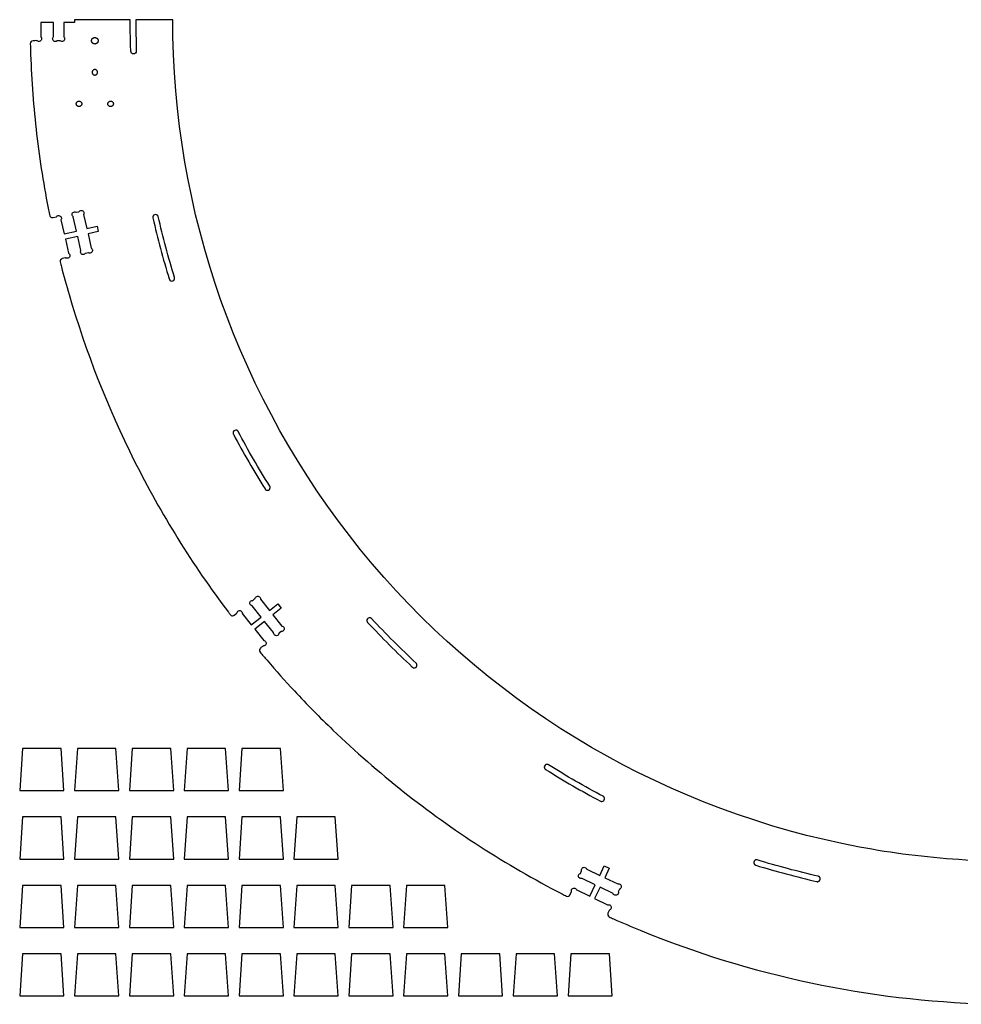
# Model space of a CAD drawing. Extents: x 1.2 to 94.3, y 0.6 to 47.4.
# Drawn here: x 1.22 to 45.93, y 0.61 to 47.39 of the extents above; entities that cross this region are included whole.
import ezdxf

# ---------------------------------------------------------------- set-up
doc = ezdxf.new("R2010")
doc.units = 0
doc.layers.add('THRUCUT_ENDWALL', color=18, linetype='CONTINUOUS')
doc.layers.add('THRUCUT_RIB_WEDGES_TAB_AND', color=3, linetype='CONTINUOUS')

msp = doc.modelspace()

# ---------------------------------------------------------------- linework, layer by layer
at = {"layer": 'THRUCUT_ENDWALL'}
for points in [[(85.786, 45.893, 0), (85.786, 45.143, 0.000001), (85.786, 44.393)], [(48.487, 7.393, -0.014992), (45.817, 7.487, -0.030188), (41.103, 8.081, -0.172311), (17.96, 21.546, -0.172309), (8.495, 46.593, -0.003765), (8.49, 46.993, 0.001255), (8.487, 47.393), (6.728, 47.393, 0.003936), (6.731, 47.09, 0.000999), (6.755, 45.896, -0.420627), (6.628, 45.766, -0.404519), (6.493, 45.896, -0.00387), (6.474, 46.649, -0.00391), (6.467, 47.393), (3.821, 47.393), (3.821, 47.263), (3.321, 47.263), (3.321, 46.577, 0.08601), (3.332, 46.559, -0.186349), (3.359, 46.482, -0.284949), (3.284, 46.367, -0.285005), (3.148, 46.384, -0.066648), (3.143, 46.389, 0.145329), (3.138, 46.393), (3.005, 46.393, 0.08601), (2.988, 46.383, -0.186349), (2.91, 46.355, -0.284949), (2.796, 46.431, -0.285005), (2.812, 46.567, -0.066648), (2.817, 46.572, 0.145329), (2.821, 46.577), (2.821, 47.263), (2.221, 47.263), (2.221, 46.577, 0.08601), (2.232, 46.559, -0.186349), (2.259, 46.482, -0.284949), (2.184, 46.367, -0.285005), (2.048, 46.384, 0.174516), (2.01, 46.397, 0.005599), (1.851, 46.393, 0.412012), (1.721, 46.254, 0.001671), (1.737, 45.746, 0.020299), (2.024, 41.962, 0.020298), (2.617, 38.213, 0.02116), (2.651, 38.075, 0.313507), (2.76, 37.987, 0.03767), (2.776, 37.987, 0.027959), (2.798, 37.99), (2.96, 38.027, 0.08601), (2.975, 38.041, -0.186349), (3.044, 38.085, -0.284949), (3.173, 38.037, -0.285005), (3.187, 37.901, -0.066648), (3.183, 37.895, 0.145329), (3.18, 37.889), (3.333, 37.22), (3.918, 37.353), (3.765, 38.022, 0.086009), (3.751, 38.037, -0.186349), (3.707, 38.106, -0.284949), (3.755, 38.235, -0.285005), (3.892, 38.249, -0.066647), (3.897, 38.245, 0.145328), (3.904, 38.242), (4.033, 38.272, 0.086011), (4.047, 38.286, -0.186349), (4.117, 38.33, -0.284949), (4.245, 38.282, -0.285005), (4.259, 38.145, -0.066648), (4.256, 38.14, 0.14533), (4.253, 38.133), (4.405, 37.465), (4.893, 37.576), (4.951, 37.322), (4.463, 37.211), (4.616, 36.542, 0.08601), (4.63, 36.527, -0.186349), (4.674, 36.458, -0.284949), (4.626, 36.329, -0.285005), (4.49, 36.315, -0.066648), (4.484, 36.319, 0.145329), (4.478, 36.322), (4.349, 36.292, 0.08601), (4.334, 36.278, -0.186349), (4.264, 36.234, -0.284949), (4.136, 36.282, -0.285005), (4.122, 36.419, -0.066648), (4.126, 36.425, 0.145329), (4.128, 36.431), (3.976, 37.1), (3.391, 36.966), (3.544, 36.297, 0.08601), (3.558, 36.282, -0.186349), (3.602, 36.213, -0.284949), (3.554, 36.084, -0.285005), (3.417, 36.07, 0.171732), (3.381, 36.075, 0.008389), (3.243, 36.04, 0.18948), (3.163, 35.981, 0.192815), (3.145, 35.885, 0.014923), (3.199, 35.655, 0.005581), (3.567, 34.334, 0.045401), (6.663, 26.44, 0.04541), (11.131, 19.236, 0.01329), (11.228, 19.114, 0.32188), (11.369, 19.078, 0.03767), (11.384, 19.085, 0.028141), (11.403, 19.098), (11.533, 19.201, 0.08601), (11.54, 19.22, -0.186349), (11.583, 19.29, -0.284949), (11.72, 19.303, -0.285005), (11.792, 19.186, -0.066648), (11.791, 19.179, 0.145329), (11.791, 19.172), (12.219, 18.636), (12.688, 19.01), (12.26, 19.546, 0.079592), (12.238, 19.555, -0.210465), (12.163, 19.609, -0.269976), (12.162, 19.741, -0.269963), (12.276, 19.805, -0.065723), (12.283, 19.804, 0.145462), (12.289, 19.805), (12.393, 19.887, 0.086011), (12.4, 19.906, -0.186349), (12.443, 19.976, -0.284949), (12.58, 19.988, -0.285005), (12.652, 19.872, -0.066648), (12.651, 19.865, 0.14533), (12.651, 19.858), (13.079, 19.321), (13.47, 19.633), (13.632, 19.43), (13.241, 19.118), (13.669, 18.582, 0.08601), (13.688, 18.574, -0.186349), (13.758, 18.531, -0.284949), (13.77, 18.394, -0.285005), (13.653, 18.323, -0.066648), (13.647, 18.323, 0.145329), (13.64, 18.323), (13.536, 18.241, 0.08601), (13.529, 18.222, -0.186349), (13.486, 18.152, -0.284949), (13.349, 18.139, -0.285005), (13.277, 18.256, -0.066648), (13.278, 18.263, 0.145329), (13.278, 18.27), (12.85, 18.806), (12.381, 18.432), (12.809, 17.896, 0.08601), (12.828, 17.889, -0.186349), (12.898, 17.845, -0.284949), (12.91, 17.709, -0.285005), (12.793, 17.637, 0.171843), (12.759, 17.625, 0.008145), (12.65, 17.534, 0.412159), (12.634, 17.343, 0.001604), (12.964, 16.956, 0.01043), (14.264, 15.501, 0.013945), (16.095, 13.643, 0.023705), (19.436, 10.728, 0.048124), (26.977, 5.853, 0.006591), (27.185, 5.749, 0.199692), (27.278, 5.743, 0.098491), (27.319, 5.768, 0.089268), (27.352, 5.81), (27.424, 5.959, 0.08601), (27.422, 5.98, -0.186349), (27.431, 6.062, -0.284949), (27.549, 6.132, -0.285005), (27.664, 6.058, -0.066648), (27.667, 6.051, 0.145329), (27.67, 6.045), (28.288, 5.748), (28.548, 6.288), (27.93, 6.586, 0.086009), (27.909, 6.584, -0.186349), (27.828, 6.593, -0.284949), (27.757, 6.711, -0.285005), (27.831, 6.826, -0.066647), (27.838, 6.828, 0.145328), (27.844, 6.831), (27.901, 6.95, 0.086011), (27.9, 6.971, -0.186349), (27.908, 7.053, -0.284949), (28.026, 7.123, -0.285005), (28.142, 7.049, -0.066648), (28.144, 7.042, 0.14533), (28.147, 7.036), (28.765, 6.739), (28.982, 7.189), (29.216, 7.076), (28.999, 6.626), (29.618, 6.328, 0.08601), (29.638, 6.33, -0.186349), (29.72, 6.321, -0.284949), (29.79, 6.203, -0.285005), (29.716, 6.088, -0.066648), (29.71, 6.086, 0.145329), (29.703, 6.083), (29.646, 5.963, 0.08601), (29.648, 5.943, -0.186349), (29.639, 5.861, -0.284949), (29.521, 5.791, -0.285005), (29.406, 5.865, -0.066648), (29.404, 5.871, 0.145329), (29.401, 5.878), (28.782, 6.175), (28.522, 5.635), (29.14, 5.337, 0.08601), (29.161, 5.339, -0.186349), (29.242, 5.33, -0.284949), (29.313, 5.212, -0.285005), (29.239, 5.097, 0.171732), (29.213, 5.071, 0.008389), (29.154, 4.942, 0.18948), (29.15, 4.842, 0.192809), (29.215, 4.768, 0.014903), (29.426, 4.668, 0.005552), (30.683, 4.135, 0.045436), (38.786, 1.631, 0.045435), (47.209, 0.632, 0.017754)]]:
    msp.add_lwpolyline(points, format="xyb", dxfattribs=at)
for points in [[(4.788, 46.548), (4.79, 46.548), (4.791, 46.548), (4.793, 46.548), (4.795, 46.548), (4.797, 46.548), (4.798, 46.548), (4.8, 46.548), (4.802, 46.548), (4.804, 46.548), (4.806, 46.547), (4.807, 46.547), (4.809, 46.547), (4.811, 46.547), (4.813, 46.546), (4.814, 46.546), (4.816, 46.546), (4.818, 46.545), (4.82, 46.545), (4.822, 46.545), (4.823, 46.544), (4.825, 46.544), (4.827, 46.543), (4.829, 46.543), (4.831, 46.542), (4.832, 46.542), (4.834, 46.541), (4.836, 46.541), (4.838, 46.54), (4.84, 46.539), (4.842, 46.539), (4.843, 46.538), (4.845, 46.537), (4.847, 46.537), (4.849, 46.536), (4.85, 46.535), (4.852, 46.534), (4.854, 46.534), (4.855, 46.533), (4.856, 46.533), (4.857, 46.532), (4.857, 46.532), (4.858, 46.531), (4.859, 46.531), (4.86, 46.531), (4.861, 46.53), (4.862, 46.53), (4.863, 46.529), (4.864, 46.529), (4.864, 46.528), (4.865, 46.528), (4.866, 46.527), (4.867, 46.527), (4.868, 46.526), (4.869, 46.526), (4.87, 46.525), (4.87, 46.525), (4.871, 46.524), (4.872, 46.524), (4.873, 46.523), (4.874, 46.522), (4.875, 46.522), (4.875, 46.521), (4.876, 46.521), (4.877, 46.52), (4.878, 46.52), (4.879, 46.519), (4.879, 46.519), (4.88, 46.518), (4.881, 46.517), (4.882, 46.517), (4.883, 46.516), (4.883, 46.516), (4.884, 46.515), (4.885, 46.514), (4.886, 46.514), (4.887, 46.513), (4.887, 46.512), (4.888, 46.512), (4.889, 46.511), (4.89, 46.51), (4.89, 46.51), (4.891, 46.509), (4.892, 46.508), (4.893, 46.508), (4.893, 46.507), (4.894, 46.506), (4.895, 46.506), (4.895, 46.505), (4.896, 46.504), (4.897, 46.504), (4.898, 46.503), (4.898, 46.502), (4.899, 46.501), (4.9, 46.501), (4.9, 46.5), (4.901, 46.499), (4.902, 46.499), (4.902, 46.498), (4.903, 46.497), (4.904, 46.496), (4.904, 46.496), (4.905, 46.495), (4.906, 46.494), (4.906, 46.493), (4.907, 46.493), (4.908, 46.492), (4.908, 46.491), (4.909, 46.49), (4.91, 46.489), (4.91, 46.489), (4.911, 46.488), (4.911, 46.487), (4.912, 46.486), (4.913, 46.485), (4.913, 46.485), (4.914, 46.484), (4.914, 46.483), (4.915, 46.482), (4.916, 46.481), (4.916, 46.481), (4.917, 46.48), (4.917, 46.479), (4.918, 46.478), (4.918, 46.477), (4.919, 46.476), (4.919, 46.476), (4.92, 46.475), (4.92, 46.474), (4.921, 46.473), (4.921, 46.472), (4.922, 46.471), (4.922, 46.471), (4.923, 46.47), (4.923, 46.469), (4.924, 46.468), (4.924, 46.467), (4.925, 46.466), (4.925, 46.465), (4.926, 46.464), (4.926, 46.464), (4.927, 46.463), (4.927, 46.462), (4.927, 46.461), (4.928, 46.46), (4.928, 46.459), (4.929, 46.457), (4.93, 46.456), (4.931, 46.454), (4.931, 46.452), (4.932, 46.45), (4.933, 46.449), (4.934, 46.447), (4.934, 46.445), (4.935, 46.443), (4.935, 46.441), (4.936, 46.44), (4.937, 46.438), (4.937, 46.436), (4.938, 46.434), (4.938, 46.432), (4.938, 46.431), (4.939, 46.429), (4.939, 46.427), (4.94, 46.425), (4.94, 46.423), (4.94, 46.422), (4.941, 46.42), (4.941, 46.418), (4.941, 46.416), (4.942, 46.414), (4.942, 46.413), (4.942, 46.411), (4.942, 46.409), (4.942, 46.407), (4.943, 46.405), (4.943, 46.404), (4.943, 46.402), (4.943, 46.4), (4.943, 46.398), (4.943, 46.397), (4.943, 46.395), (4.943, 46.393), (4.943, 46.392), (4.943, 46.39), (4.943, 46.388), (4.943, 46.386), (4.943, 46.385), (4.943, 46.383), (4.943, 46.381), (4.942, 46.379), (4.942, 46.378), (4.942, 46.376), (4.942, 46.374), (4.942, 46.372), (4.941, 46.37), (4.941, 46.369), (4.941, 46.367), (4.94, 46.365), (4.94, 46.363), (4.94, 46.361), (4.939, 46.36), (4.939, 46.358), (4.938, 46.356), (4.938, 46.354), (4.938, 46.352), (4.937, 46.351), (4.937, 46.349), (4.936, 46.347), (4.935, 46.345), (4.935, 46.343), (4.934, 46.342), (4.934, 46.34), (4.933, 46.338), (4.932, 46.336), (4.931, 46.334), (4.931, 46.333), (4.93, 46.331), (4.929, 46.329), (4.928, 46.327), (4.928, 46.326), (4.927, 46.326), (4.927, 46.325), (4.927, 46.324), (4.926, 46.323), (4.926, 46.322), (4.925, 46.321), (4.925, 46.32), (4.924, 46.32), (4.924, 46.319), (4.923, 46.318), (4.923, 46.317), (4.922, 46.316), (4.922, 46.315), (4.921, 46.314), (4.921, 46.314), (4.92, 46.313), (4.92, 46.312), (4.919, 46.311), (4.919, 46.31), (4.918, 46.309), (4.918, 46.308), (4.917, 46.308), (4.917, 46.307), (4.916, 46.306), (4.916, 46.305), (4.915, 46.304), (4.914, 46.304), (4.914, 46.303), (4.913, 46.302), (4.913, 46.301), (4.912, 46.3), (4.911, 46.3), (4.911, 46.299), (4.91, 46.298), (4.91, 46.297), (4.909, 46.296), (4.908, 46.296), (4.908, 46.295), (4.907, 46.294), (4.906, 46.293), (4.906, 46.293), (4.905, 46.292), (4.904, 46.291), (4.904, 46.29), (4.903, 46.29), (4.902, 46.289), (4.902, 46.288), (4.901, 46.287), (4.9, 46.287), (4.9, 46.286), (4.899, 46.285), (4.898, 46.284), (4.898, 46.284), (4.897, 46.283), (4.896, 46.282), (4.895, 46.282), (4.895, 46.281), (4.894, 46.28), (4.893, 46.28), (4.893, 46.279), (4.892, 46.278), (4.891, 46.278), (4.89, 46.277), (4.89, 46.276), (4.889, 46.276), (4.888, 46.275), (4.887, 46.274), (4.887, 46.274), (4.886, 46.273), (4.885, 46.272), (4.884, 46.272), (4.883, 46.271), (4.883, 46.27), (4.882, 46.27), (4.881, 46.269), (4.88, 46.269), (4.879, 46.268), (4.879, 46.268), (4.878, 46.267), (4.877, 46.266), (4.876, 46.266), (4.875, 46.265), (4.875, 46.265), (4.874, 46.264), (4.873, 46.264), (4.872, 46.263), (4.871, 46.262), (4.87, 46.262), (4.87, 46.261), (4.869, 46.261), (4.868, 46.26), (4.867, 46.26), (4.866, 46.259), (4.865, 46.259), (4.864, 46.258), (4.864, 46.258), (4.863, 46.257), (4.862, 46.257), (4.861, 46.257), (4.86, 46.256), (4.859, 46.256), (4.858, 46.255), (4.857, 46.255), (4.857, 46.254), (4.856, 46.254), (4.855, 46.253), (4.854, 46.253), (4.852, 46.252), (4.85, 46.251), (4.849, 46.251), (4.847, 46.25), (4.845, 46.249), (4.843, 46.248), (4.842, 46.248), (4.84, 46.247), (4.838, 46.247), (4.836, 46.246), (4.834, 46.245), (4.832, 46.245), (4.831, 46.244), (4.829, 46.244), (4.827, 46.243), (4.825, 46.243), (4.823, 46.242), (4.822, 46.242), (4.82, 46.242), (4.818, 46.241), (4.816, 46.241), (4.814, 46.241), (4.813, 46.24), (4.811, 46.24), (4.809, 46.24), (4.807, 46.239), (4.806, 46.239), (4.804, 46.239), (4.802, 46.239), (4.8, 46.239), (4.798, 46.239), (4.797, 46.239), (4.795, 46.238), (4.793, 46.238), (4.791, 46.238), (4.79, 46.238), (4.788, 46.238), (4.786, 46.238), (4.785, 46.238), (4.783, 46.238), (4.781, 46.238), (4.779, 46.239), (4.778, 46.239), (4.776, 46.239), (4.774, 46.239), (4.772, 46.239), (4.771, 46.239), (4.769, 46.239), (4.767, 46.24), (4.765, 46.24), (4.763, 46.24), (4.762, 46.241), (4.76, 46.241), (4.758, 46.241), (4.756, 46.242), (4.754, 46.242), (4.753, 46.242), (4.751, 46.243), (4.749, 46.243), (4.747, 46.244), (4.745, 46.244), (4.744, 46.245), (4.742, 46.245), (4.74, 46.246), (4.738, 46.247), (4.736, 46.247), (4.735, 46.248), (4.733, 46.248), (4.731, 46.249), (4.729, 46.25), (4.727, 46.251), (4.726, 46.251), (4.724, 46.252), (4.722, 46.253), (4.721, 46.253), (4.72, 46.254), (4.719, 46.254), (4.719, 46.255), (4.718, 46.255), (4.717, 46.256), (4.716, 46.256), (4.715, 46.257), (4.714, 46.257), (4.713, 46.257), (4.713, 46.258), (4.712, 46.258), (4.711, 46.259), (4.71, 46.259), (4.709, 46.26), (4.708, 46.26), (4.707, 46.261), (4.707, 46.261), (4.706, 46.262), (4.705, 46.262), (4.704, 46.263), (4.703, 46.264), (4.702, 46.264), (4.702, 46.265), (4.701, 46.265), (4.7, 46.266), (4.699, 46.266), (4.698, 46.267), (4.697, 46.268), (4.697, 46.268), (4.696, 46.269), (4.695, 46.269), (4.694, 46.27), (4.693, 46.27), (4.693, 46.271), (4.692, 46.272), (4.691, 46.272), (4.69, 46.273), (4.69, 46.274), (4.689, 46.274), (4.688, 46.275), (4.687, 46.276), (4.686, 46.276), (4.686, 46.277), (4.685, 46.278), (4.684, 46.278), (4.684, 46.279), (4.683, 46.28), (4.682, 46.28), (4.681, 46.281), (4.681, 46.282), (4.68, 46.282), (4.679, 46.283), (4.678, 46.284), (4.678, 46.284), (4.677, 46.285), (4.676, 46.286), (4.676, 46.287), (4.675, 46.287), (4.674, 46.288), (4.674, 46.289), (4.673, 46.29), (4.672, 46.29), (4.672, 46.291), (4.671, 46.292), (4.67, 46.293), (4.67, 46.293), (4.669, 46.294), (4.668, 46.295), (4.668, 46.296), (4.667, 46.296), (4.666, 46.297), (4.666, 46.298), (4.665, 46.299), (4.665, 46.3), (4.664, 46.3), (4.663, 46.301), (4.663, 46.302), (4.662, 46.303), (4.662, 46.304), (4.661, 46.304), (4.661, 46.305), (4.66, 46.306), (4.659, 46.307), (4.659, 46.308), (4.658, 46.308), (4.658, 46.309), (4.657, 46.31), (4.657, 46.311), (4.656, 46.312), (4.656, 46.313), (4.655, 46.314), (4.655, 46.314), (4.654, 46.315), (4.654, 46.316), (4.653, 46.317), (4.653, 46.318), (4.652, 46.319), (4.652, 46.32), (4.651, 46.32), (4.651, 46.321), (4.65, 46.322), (4.65, 46.323), (4.649, 46.324), (4.649, 46.325), (4.649, 46.326), (4.648, 46.326), (4.648, 46.327), (4.647, 46.329), (4.646, 46.331), (4.645, 46.333), (4.645, 46.334), (4.644, 46.336), (4.643, 46.338), (4.643, 46.34), (4.642, 46.342), (4.641, 46.343), (4.641, 46.345), (4.64, 46.347), (4.64, 46.349), (4.639, 46.351), (4.639, 46.352), (4.638, 46.354), (4.638, 46.356), (4.637, 46.358), (4.637, 46.36), (4.636, 46.361), (4.636, 46.363), (4.636, 46.365), (4.635, 46.367), (4.635, 46.369), (4.635, 46.37), (4.634, 46.372), (4.634, 46.374), (4.634, 46.376), (4.634, 46.378), (4.634, 46.379), (4.634, 46.381), (4.633, 46.383), (4.633, 46.385), (4.633, 46.386), (4.633, 46.388), (4.633, 46.39), (4.633, 46.392), (4.633, 46.393), (4.633, 46.395), (4.633, 46.397), (4.633, 46.398), (4.633, 46.4), (4.633, 46.402), (4.633, 46.404), (4.634, 46.405), (4.634, 46.407), (4.634, 46.409), (4.634, 46.411), (4.634, 46.413), (4.634, 46.414), (4.635, 46.416), (4.635, 46.418), (4.635, 46.42), (4.636, 46.422), (4.636, 46.423), (4.636, 46.425), (4.637, 46.427), (4.637, 46.429), (4.638, 46.431), (4.638, 46.432), (4.639, 46.434), (4.639, 46.436), (4.64, 46.438), (4.64, 46.44), (4.641, 46.441), (4.641, 46.443), (4.642, 46.445), (4.643, 46.447), (4.643, 46.449), (4.644, 46.45), (4.645, 46.452), (4.645, 46.454), (4.646, 46.456), (4.647, 46.457), (4.648, 46.459), (4.648, 46.46), (4.649, 46.461), (4.649, 46.462), (4.649, 46.463), (4.65, 46.464), (4.65, 46.464), (4.651, 46.465), (4.651, 46.466), (4.652, 46.467), (4.652, 46.468), (4.653, 46.469), (4.653, 46.47), (4.654, 46.471), (4.654, 46.471), (4.655, 46.472), (4.655, 46.473), (4.656, 46.474), (4.656, 46.475), (4.657, 46.476), (4.657, 46.476), (4.658, 46.477), (4.658, 46.478), (4.659, 46.479), (4.659, 46.48), (4.66, 46.481), (4.661, 46.481), (4.661, 46.482), (4.662, 46.483), (4.662, 46.484), (4.663, 46.485), (4.663, 46.485), (4.664, 46.486), (4.665, 46.487), (4.665, 46.488), (4.666, 46.489), (4.666, 46.489), (4.667, 46.49), (4.668, 46.491), (4.668, 46.492), (4.669, 46.493), (4.67, 46.493), (4.67, 46.494), (4.671, 46.495), (4.672, 46.496), (4.672, 46.496), (4.673, 46.497), (4.674, 46.498), (4.674, 46.499), (4.675, 46.499), (4.676, 46.5), (4.676, 46.501), (4.677, 46.501), (4.678, 46.502), (4.678, 46.503), (4.679, 46.504), (4.68, 46.504), (4.681, 46.505), (4.681, 46.506), (4.682, 46.506), (4.683, 46.507), (4.684, 46.508), (4.684, 46.508), (4.685, 46.509), (4.686, 46.51), (4.686, 46.51), (4.687, 46.511), (4.688, 46.512), (4.689, 46.512), (4.69, 46.513), (4.69, 46.514), (4.691, 46.514), (4.692, 46.515), (4.693, 46.516), (4.693, 46.516), (4.694, 46.517), (4.695, 46.517), (4.696, 46.518), (4.697, 46.519), (4.697, 46.519), (4.698, 46.52), (4.699, 46.52), (4.7, 46.521), (4.701, 46.521), (4.702, 46.522), (4.702, 46.522), (4.703, 46.523), (4.704, 46.524), (4.705, 46.524), (4.706, 46.525), (4.707, 46.525), (4.707, 46.526), (4.708, 46.526), (4.709, 46.527), (4.71, 46.527), (4.711, 46.528), (4.712, 46.528), (4.713, 46.529), (4.713, 46.529), (4.714, 46.53), (4.715, 46.53), (4.716, 46.531), (4.717, 46.531), (4.718, 46.531), (4.719, 46.532), (4.719, 46.532), (4.72, 46.533), (4.721, 46.533), (4.722, 46.534), (4.724, 46.534), (4.726, 46.535), (4.727, 46.536), (4.729, 46.537), (4.731, 46.537), (4.733, 46.538), (4.735, 46.539), (4.736, 46.539), (4.738, 46.54), (4.74, 46.541), (4.742, 46.541), (4.744, 46.542), (4.745, 46.542), (4.747, 46.543), (4.749, 46.543), (4.751, 46.544), (4.753, 46.544), (4.754, 46.545), (4.756, 46.545), (4.758, 46.545), (4.76, 46.546), (4.762, 46.546), (4.763, 46.546), (4.765, 46.547), (4.767, 46.547), (4.769, 46.547), (4.771, 46.547), (4.772, 46.548), (4.774, 46.548), (4.776, 46.548), (4.778, 46.548), (4.779, 46.548), (4.781, 46.548), (4.783, 46.548), (4.785, 46.548), (4.786, 46.548)], [(4.656, 44.893), (4.657, 44.887), (4.657, 44.88), (4.658, 44.874), (4.659, 44.867), (4.661, 44.861), (4.662, 44.855), (4.664, 44.849), (4.667, 44.843), (4.669, 44.837), (4.672, 44.831), (4.675, 44.826), (4.679, 44.821), (4.686, 44.811), (4.695, 44.801), (4.704, 44.793), (4.714, 44.786), (4.719, 44.782), (4.724, 44.779), (4.73, 44.776), (4.736, 44.774), (4.742, 44.771), (4.748, 44.769), (4.754, 44.767), (4.76, 44.766), (4.767, 44.765), (4.773, 44.764), (4.78, 44.764), (4.786, 44.763), (4.793, 44.764), (4.8, 44.764), (4.806, 44.765), (4.813, 44.766), (4.819, 44.767), (4.825, 44.769), (4.831, 44.771), (4.837, 44.774), (4.843, 44.776), (4.848, 44.779), (4.854, 44.782), (4.859, 44.786), (4.869, 44.793), (4.878, 44.801), (4.887, 44.811), (4.894, 44.821), (4.898, 44.826), (4.901, 44.831), (4.904, 44.837), (4.906, 44.843), (4.909, 44.849), (4.911, 44.855), (4.912, 44.861), (4.914, 44.867), (4.915, 44.874), (4.916, 44.88), (4.916, 44.887), (4.916, 44.893), (4.916, 44.9), (4.916, 44.907), (4.915, 44.913), (4.914, 44.92), (4.912, 44.926), (4.911, 44.932), (4.909, 44.938), (4.906, 44.944), (4.904, 44.95), (4.901, 44.955), (4.898, 44.961), (4.894, 44.966), (4.887, 44.976), (4.878, 44.985), (4.869, 44.994), (4.859, 45.001), (4.854, 45.005), (4.848, 45.008), (4.843, 45.011), (4.837, 45.013), (4.831, 45.015), (4.825, 45.018), (4.819, 45.019), (4.813, 45.021), (4.806, 45.022), (4.8, 45.023), (4.793, 45.023), (4.786, 45.023), (4.78, 45.023), (4.773, 45.023), (4.767, 45.022), (4.76, 45.021), (4.754, 45.019), (4.748, 45.018), (4.742, 45.015), (4.736, 45.013), (4.73, 45.011), (4.724, 45.008), (4.719, 45.005), (4.714, 45.001), (4.704, 44.994), (4.695, 44.985), (4.686, 44.976), (4.679, 44.966), (4.675, 44.961), (4.672, 44.955), (4.669, 44.95), (4.667, 44.944), (4.664, 44.938), (4.662, 44.932), (4.661, 44.926), (4.659, 44.92), (4.658, 44.913), (4.657, 44.907), (4.657, 44.9)], [(3.906, 43.393), (3.907, 43.4), (3.907, 43.407), (3.908, 43.413), (3.909, 43.42), (3.911, 43.426), (3.912, 43.432), (3.914, 43.438), (3.917, 43.444), (3.919, 43.45), (3.922, 43.455), (3.925, 43.461), (3.929, 43.466), (3.936, 43.476), (3.945, 43.485), (3.954, 43.494), (3.964, 43.501), (3.969, 43.505), (3.974, 43.508), (3.98, 43.511), (3.986, 43.513), (3.992, 43.515), (3.998, 43.518), (4.004, 43.519), (4.01, 43.521), (4.017, 43.522), (4.023, 43.523), (4.03, 43.523), (4.036, 43.523), (4.043, 43.523), (4.05, 43.523), (4.056, 43.522), (4.063, 43.521), (4.069, 43.519), (4.075, 43.518), (4.081, 43.515), (4.087, 43.513), (4.093, 43.511), (4.098, 43.508), (4.104, 43.505), (4.109, 43.501), (4.119, 43.494), (4.128, 43.485), (4.137, 43.476), (4.144, 43.466), (4.148, 43.461), (4.151, 43.455), (4.154, 43.45), (4.156, 43.444), (4.159, 43.438), (4.161, 43.432), (4.162, 43.426), (4.164, 43.42), (4.165, 43.413), (4.166, 43.407), (4.166, 43.4), (4.166, 43.393), (4.166, 43.387), (4.166, 43.38), (4.165, 43.374), (4.164, 43.367), (4.162, 43.361), (4.161, 43.355), (4.159, 43.349), (4.156, 43.343), (4.154, 43.337), (4.151, 43.331), (4.148, 43.326), (4.144, 43.321), (4.137, 43.311), (4.128, 43.301), (4.119, 43.293), (4.109, 43.286), (4.104, 43.282), (4.098, 43.279), (4.093, 43.276), (4.087, 43.274), (4.081, 43.271), (4.075, 43.269), (4.069, 43.267), (4.063, 43.266), (4.056, 43.265), (4.05, 43.264), (4.043, 43.264), (4.036, 43.263), (4.03, 43.264), (4.023, 43.264), (4.017, 43.265), (4.01, 43.266), (4.004, 43.267), (3.998, 43.269), (3.992, 43.271), (3.986, 43.274), (3.98, 43.276), (3.974, 43.279), (3.969, 43.282), (3.964, 43.286), (3.954, 43.293), (3.945, 43.301), (3.936, 43.311), (3.929, 43.321), (3.925, 43.326), (3.922, 43.331), (3.919, 43.337), (3.917, 43.343), (3.914, 43.349), (3.912, 43.355), (3.911, 43.361), (3.909, 43.367), (3.908, 43.374), (3.907, 43.38), (3.907, 43.387)], [(5.406, 43.393), (5.407, 43.4), (5.407, 43.407), (5.408, 43.413), (5.409, 43.42), (5.411, 43.426), (5.412, 43.432), (5.414, 43.438), (5.417, 43.444), (5.419, 43.45), (5.422, 43.455), (5.425, 43.461), (5.429, 43.466), (5.436, 43.476), (5.445, 43.485), (5.454, 43.494), (5.464, 43.501), (5.469, 43.505), (5.474, 43.508), (5.48, 43.511), (5.486, 43.513), (5.492, 43.515), (5.498, 43.518), (5.504, 43.519), (5.51, 43.521), (5.517, 43.522), (5.523, 43.523), (5.53, 43.523), (5.536, 43.523), (5.543, 43.523), (5.55, 43.523), (5.556, 43.522), (5.563, 43.521), (5.569, 43.519), (5.575, 43.518), (5.581, 43.515), (5.587, 43.513), (5.593, 43.511), (5.598, 43.508), (5.604, 43.505), (5.609, 43.501), (5.619, 43.494), (5.628, 43.485), (5.637, 43.476), (5.644, 43.466), (5.648, 43.461), (5.651, 43.455), (5.654, 43.45), (5.656, 43.444), (5.659, 43.438), (5.661, 43.432), (5.662, 43.426), (5.664, 43.42), (5.665, 43.413), (5.666, 43.407), (5.666, 43.4), (5.666, 43.393), (5.666, 43.387), (5.666, 43.38), (5.665, 43.374), (5.664, 43.367), (5.662, 43.361), (5.661, 43.355), (5.659, 43.349), (5.656, 43.343), (5.654, 43.337), (5.651, 43.331), (5.648, 43.326), (5.644, 43.321), (5.637, 43.311), (5.628, 43.301), (5.619, 43.293), (5.609, 43.286), (5.604, 43.282), (5.598, 43.279), (5.593, 43.276), (5.587, 43.274), (5.581, 43.271), (5.575, 43.269), (5.569, 43.267), (5.563, 43.266), (5.556, 43.265), (5.55, 43.264), (5.543, 43.264), (5.536, 43.263), (5.53, 43.264), (5.523, 43.264), (5.517, 43.265), (5.51, 43.266), (5.504, 43.267), (5.498, 43.269), (5.492, 43.271), (5.486, 43.274), (5.48, 43.276), (5.474, 43.279), (5.469, 43.282), (5.464, 43.286), (5.454, 43.293), (5.445, 43.301), (5.436, 43.311), (5.429, 43.321), (5.425, 43.326), (5.422, 43.331), (5.419, 43.337), (5.417, 43.343), (5.414, 43.349), (5.412, 43.355), (5.411, 43.361), (5.409, 43.367), (5.408, 43.374), (5.407, 43.38), (5.407, 43.387)]]:
    msp.add_lwpolyline(points, close=True, dxfattribs=at)
for points in [[(7.797, 38.04), (7.795, 38.049), (7.793, 38.057), (7.789, 38.065), (7.785, 38.072), (7.781, 38.079), (7.776, 38.086), (7.77, 38.092), (7.764, 38.099, 0.414214), (7.579, 38.099), (7.572, 38.093), (7.567, 38.086), (7.562, 38.079), (7.557, 38.071), (7.553, 38.063), (7.55, 38.056), (7.547, 38.048), (7.544, 38.039), (7.543, 38.031), (7.541, 38.023), (7.541, 38.015), (7.54, 38.006), (7.541, 37.998), (7.541, 37.989), (7.543, 37.981), (7.545, 37.973), (7.587, 37.79), (7.63, 37.608), (7.674, 37.426), (7.719, 37.244), (7.765, 37.062), (7.811, 36.88), (7.858, 36.699), (7.907, 36.517), (7.955, 36.336), (8.005, 36.155), (8.056, 35.975), (8.107, 35.794), (8.159, 35.614), (8.212, 35.434), (8.266, 35.254), (8.32, 35.075), (8.323, 35.067), (8.326, 35.059), (8.329, 35.051), (8.333, 35.044), (8.338, 35.036), (8.343, 35.029), (8.348, 35.023), (8.354, 35.016, 0.414214), (8.539, 35.016), (8.545, 35.023), (8.551, 35.03), (8.556, 35.037), (8.561, 35.044), (8.565, 35.052), (8.568, 35.06), (8.571, 35.068), (8.573, 35.076), (8.575, 35.084), (8.576, 35.092), (8.577, 35.101), (8.577, 35.109), (8.577, 35.118), (8.576, 35.126), (8.575, 35.134), (8.573, 35.142), (8.518, 35.322), (8.465, 35.502), (8.412, 35.682), (8.36, 35.862), (8.308, 36.043), (8.258, 36.223), (8.208, 36.404), (8.159, 36.585), (8.111, 36.766), (8.064, 36.948), (8.017, 37.129), (7.972, 37.311), (7.927, 37.493), (7.883, 37.676), (7.84, 37.858)], [(13.095, 25.228), (12.996, 25.387), (12.898, 25.546), (12.801, 25.705), (12.704, 25.866), (12.608, 26.026), (12.512, 26.187), (12.418, 26.349), (12.324, 26.511), (12.23, 26.674), (12.137, 26.837), (12.045, 27.001), (11.954, 27.165), (11.864, 27.33), (11.774, 27.495), (11.684, 27.66), (11.596, 27.826), (11.591, 27.834), (11.587, 27.84), (11.581, 27.847), (11.575, 27.853), (11.569, 27.859), (11.563, 27.864), (11.556, 27.869), (11.549, 27.874), (11.541, 27.878), (11.534, 27.881), (11.526, 27.884), (11.518, 27.887), (11.509, 27.889), (11.5, 27.891), (11.492, 27.891), (11.483, 27.892, 0.414214), (11.352, 27.761), (11.352, 27.752), (11.353, 27.743), (11.354, 27.735), (11.356, 27.727), (11.359, 27.718), (11.362, 27.711), (11.365, 27.703), (11.369, 27.696), (11.458, 27.529), (11.547, 27.364), (11.637, 27.199), (11.728, 27.034), (11.819, 26.87), (11.911, 26.706), (12.004, 26.543), (12.097, 26.38), (12.191, 26.218), (12.286, 26.057), (12.381, 25.895), (12.477, 25.735), (12.574, 25.575), (12.672, 25.415), (12.77, 25.256), (12.869, 25.097), (12.873, 25.09), (12.878, 25.083), (12.883, 25.077), (12.889, 25.07), (12.895, 25.065), (12.902, 25.059), (12.909, 25.054), (12.916, 25.05), (12.923, 25.046), (12.931, 25.042), (12.939, 25.039), (12.947, 25.036), (12.955, 25.034), (12.964, 25.033), (12.973, 25.032), (12.982, 25.032, 0.414214), (13.113, 25.163), (13.113, 25.172), (13.112, 25.181), (13.111, 25.189), (13.109, 25.197), (13.107, 25.205), (13.104, 25.213), (13.1, 25.22)], [(17.926, 18.944), (17.92, 18.95), (17.914, 18.956), (17.907, 18.961), (17.9, 18.965), (17.893, 18.969), (17.885, 18.972), (17.877, 18.975), (17.868, 18.978, 0.414214), (17.708, 18.886), (17.706, 18.877), (17.704, 18.868), (17.703, 18.859), (17.703, 18.851), (17.703, 18.842), (17.704, 18.833), (17.706, 18.825), (17.708, 18.817), (17.71, 18.809), (17.713, 18.801), (17.717, 18.793), (17.721, 18.786), (17.725, 18.779), (17.73, 18.772), (17.736, 18.765), (17.741, 18.759), (17.869, 18.622), (17.998, 18.486), (18.127, 18.35), (18.257, 18.215), (18.387, 18.08), (18.519, 17.946), (18.65, 17.813), (18.782, 17.68), (18.915, 17.547), (19.049, 17.416), (19.183, 17.284), (19.317, 17.154), (19.453, 17.024), (19.589, 16.894), (19.725, 16.765), (19.862, 16.637), (19.868, 16.631), (19.875, 16.626), (19.881, 16.621), (19.889, 16.617), (19.896, 16.613), (19.904, 16.609), (19.912, 16.606), (19.921, 16.603, 0.414214), (20.081, 16.696), (20.083, 16.705), (20.084, 16.713), (20.085, 16.722), (20.085, 16.731), (20.085, 16.739), (20.084, 16.748), (20.083, 16.756), (20.081, 16.765), (20.078, 16.773), (20.075, 16.781), (20.072, 16.788), (20.068, 16.796), (20.063, 16.803), (20.058, 16.81), (20.053, 16.816), (20.047, 16.822), (19.91, 16.95), (19.774, 17.079), (19.638, 17.209), (19.502, 17.339), (19.368, 17.469), (19.234, 17.6), (19.1, 17.732), (18.967, 17.865), (18.835, 17.998), (18.703, 18.131), (18.572, 18.265), (18.442, 18.4), (18.312, 18.535), (18.183, 18.671), (18.054, 18.807)], [(26.327, 11.995), (26.32, 11.999), (26.312, 12.003), (26.305, 12.006), (26.297, 12.008), (26.289, 12.01), (26.28, 12.011), (26.271, 12.012), (26.262, 12.012, 0.414214), (26.131, 11.881), (26.131, 11.872), (26.132, 11.864), (26.134, 11.855), (26.136, 11.846), (26.138, 11.838), (26.141, 11.83), (26.145, 11.823), (26.149, 11.815), (26.154, 11.808), (26.159, 11.801), (26.164, 11.795), (26.17, 11.789), (26.176, 11.783), (26.182, 11.778), (26.189, 11.773), (26.196, 11.768), (26.356, 11.669), (26.515, 11.571), (26.675, 11.473), (26.835, 11.376), (26.996, 11.28), (27.158, 11.184), (27.319, 11.089), (27.481, 10.995), (27.644, 10.901), (27.807, 10.809), (27.97, 10.717), (28.134, 10.625), (28.299, 10.535), (28.463, 10.445), (28.629, 10.356), (28.794, 10.267), (28.801, 10.263), (28.809, 10.26), (28.817, 10.257), (28.825, 10.254), (28.833, 10.252), (28.842, 10.251), (28.851, 10.25), (28.86, 10.25, 0.414214), (28.99, 10.381), (28.99, 10.39), (28.989, 10.398), (28.988, 10.407), (28.986, 10.416), (28.983, 10.424), (28.98, 10.432), (28.976, 10.44), (28.972, 10.447), (28.968, 10.454), (28.963, 10.461), (28.957, 10.467), (28.952, 10.474), (28.946, 10.479), (28.939, 10.485), (28.932, 10.489), (28.925, 10.494), (28.759, 10.582), (28.594, 10.671), (28.429, 10.761), (28.265, 10.852), (28.101, 10.943), (27.938, 11.035), (27.775, 11.128), (27.612, 11.221), (27.45, 11.315), (27.288, 11.41), (27.127, 11.506), (26.966, 11.602), (26.806, 11.699), (26.646, 11.797), (26.486, 11.896)], [(36.247, 7.471), (36.238, 7.473), (36.23, 7.475), (36.222, 7.476), (36.214, 7.476), (36.205, 7.476), (36.197, 7.475), (36.188, 7.473), (36.179, 7.471, 0.414214), (36.086, 7.311), (36.089, 7.302), (36.092, 7.294), (36.096, 7.286), (36.1, 7.278), (36.105, 7.271), (36.11, 7.264), (36.115, 7.257), (36.121, 7.251), (36.127, 7.245), (36.134, 7.24), (36.141, 7.235), (36.148, 7.231), (36.155, 7.227), (36.163, 7.224), (36.171, 7.221), (36.179, 7.218), (36.358, 7.164), (36.538, 7.11), (36.718, 7.057), (36.898, 7.005), (37.078, 6.953), (37.258, 6.903), (37.439, 6.853), (37.62, 6.804), (37.801, 6.756), (37.983, 6.708), (38.165, 6.662), (38.347, 6.616), (38.529, 6.571), (38.711, 6.527), (38.894, 6.483), (39.076, 6.441), (39.085, 6.439), (39.093, 6.437), (39.101, 6.437), (39.11, 6.436), (39.118, 6.436), (39.127, 6.437), (39.136, 6.439), (39.144, 6.441, 0.414214), (39.237, 6.601), (39.234, 6.61), (39.231, 6.618), (39.227, 6.626), (39.223, 6.634), (39.218, 6.641), (39.213, 6.648), (39.208, 6.654), (39.202, 6.66), (39.196, 6.666), (39.189, 6.671), (39.182, 6.676), (39.175, 6.681), (39.168, 6.685), (39.16, 6.688), (39.152, 6.691), (39.144, 6.693), (38.961, 6.736), (38.779, 6.779), (38.596, 6.823), (38.414, 6.868), (38.232, 6.914), (38.051, 6.961), (37.869, 7.008), (37.688, 7.056), (37.507, 7.105), (37.326, 7.155), (37.146, 7.206), (36.965, 7.257), (36.785, 7.309), (36.605, 7.362), (36.426, 7.416)]]:
    msp.add_lwpolyline(points, format="xyb", close=True, dxfattribs=at)
at = {"layer": 'THRUCUT_RIB_WEDGES_TAB_AND'}
for points in [[(2.247, 12.765), (1.355, 12.765), (1.219, 10.765), (3.323, 10.765), (3.187, 12.765)], [(4.851, 12.765), (3.959, 12.765), (3.823, 10.765), (5.927, 10.765), (5.791, 12.765)], [(7.455, 12.765), (6.563, 12.765), (6.427, 10.765), (8.531, 10.765), (8.395, 12.765)], [(10.058, 12.765), (9.167, 12.765), (9.031, 10.765), (11.135, 10.765), (10.999, 12.765)], [(12.662, 12.765), (11.771, 12.765), (11.635, 10.765), (13.739, 10.765), (13.603, 12.765)], [(2.247, 9.512), (1.355, 9.512), (1.219, 7.512), (3.323, 7.512), (3.187, 9.512)], [(4.851, 9.512), (3.959, 9.512), (3.823, 7.512), (5.927, 7.512), (5.791, 9.512)], [(7.455, 9.512), (6.563, 9.512), (6.427, 7.512), (8.531, 7.512), (8.395, 9.512)], [(10.058, 9.512), (9.167, 9.512), (9.031, 7.512), (11.135, 7.512), (10.999, 9.512)], [(12.662, 9.512), (11.771, 9.512), (11.635, 7.512), (13.739, 7.512), (13.603, 9.512)], [(15.266, 9.512), (14.375, 9.512), (14.239, 7.512), (16.343, 7.512), (16.207, 9.512)], [(2.247, 6.26), (1.355, 6.26), (1.219, 4.26), (3.323, 4.26), (3.187, 6.26)], [(4.851, 6.26), (3.959, 6.26), (3.823, 4.26), (5.927, 4.26), (5.791, 6.26)], [(7.455, 6.26), (6.563, 6.26), (6.427, 4.26), (8.531, 4.26), (8.395, 6.26)], [(10.058, 6.26), (9.167, 6.26), (9.031, 4.26), (11.135, 4.26), (10.999, 6.26)], [(12.662, 6.26), (11.771, 6.26), (11.635, 4.26), (13.739, 4.26), (13.603, 6.26)], [(15.266, 6.26), (14.375, 6.26), (14.239, 4.26), (16.343, 4.26), (16.207, 6.26)], [(17.87, 6.26), (16.979, 6.26), (16.843, 4.26), (18.947, 4.26), (18.811, 6.26)], [(20.474, 6.26), (19.582, 6.26), (19.447, 4.26), (21.55, 4.26), (21.415, 6.26)], [(2.247, 3.007), (1.355, 3.007), (1.219, 1.007), (3.323, 1.007), (3.187, 3.007)], [(4.851, 3.007), (3.959, 3.007), (3.823, 1.007), (5.927, 1.007), (5.791, 3.007)], [(7.455, 3.007), (6.563, 3.007), (6.427, 1.007), (8.531, 1.007), (8.395, 3.007)], [(10.058, 3.007), (9.167, 3.007), (9.031, 1.007), (11.135, 1.007), (10.999, 3.007)], [(12.662, 3.007), (11.771, 3.007), (11.635, 1.007), (13.739, 1.007), (13.603, 3.007)], [(15.266, 3.007), (14.375, 3.007), (14.239, 1.007), (16.343, 1.007), (16.207, 3.007)], [(17.87, 3.007), (16.979, 3.007), (16.843, 1.007), (18.947, 1.007), (18.811, 3.007)], [(20.474, 3.007), (19.582, 3.007), (19.447, 1.007), (21.55, 1.007), (21.415, 3.007)], [(23.078, 3.007), (22.186, 3.007), (22.05, 1.007), (24.154, 1.007), (24.018, 3.007)], [(25.682, 3.007), (24.79, 3.007), (24.654, 1.007), (26.758, 1.007), (26.622, 3.007)], [(28.286, 3.007), (27.394, 3.007), (27.258, 1.007), (29.362, 1.007), (29.226, 3.007)]]:
    msp.add_lwpolyline(points, close=True, dxfattribs=at)

doc.saveas('drawing.dxf')
